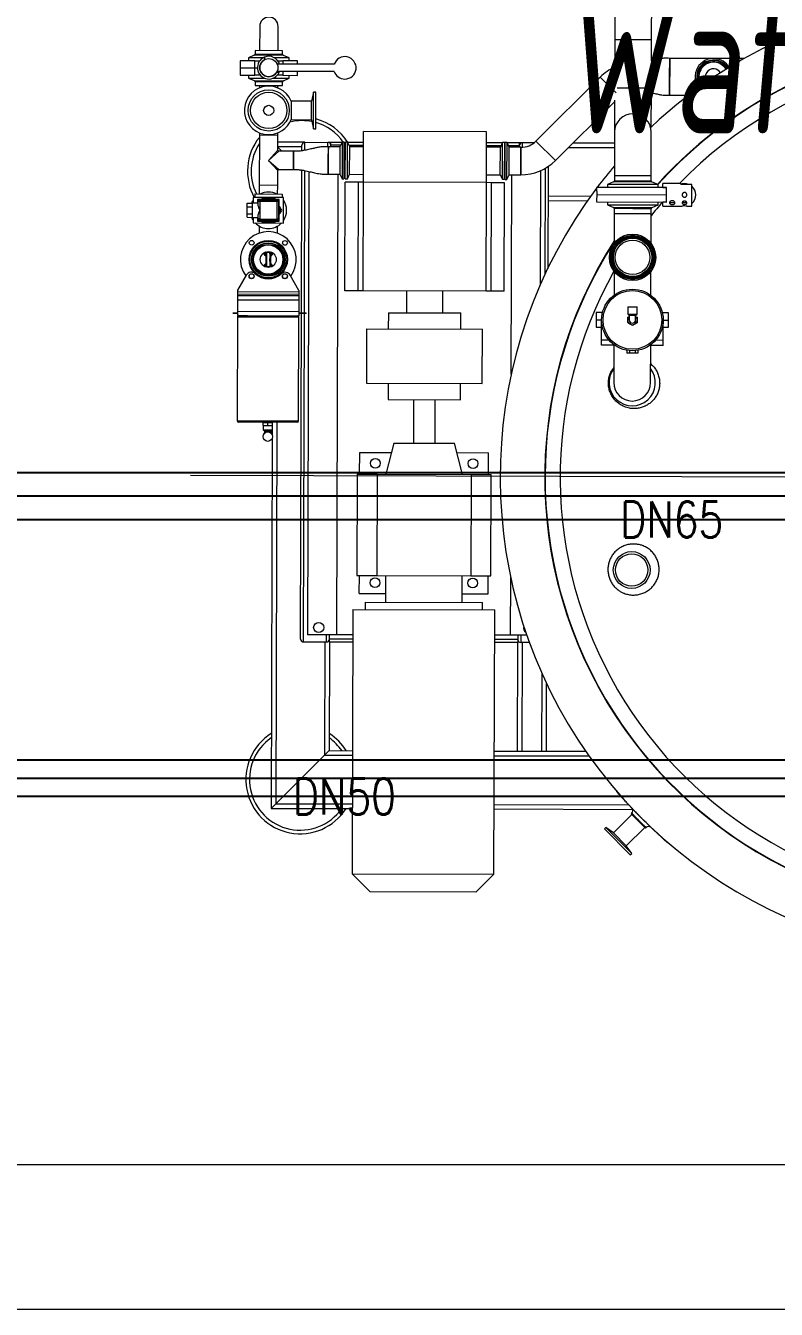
# Model space of a CAD drawing. Extents: x -681219 to -550379, y -242630 to -158199.
# Drawn here: x -641026 to -639989, y -222817 to -221044 of the extents above; entities that cross this region are included whole.
import ezdxf
from ezdxf.lldxf.tags import DXFTag

# ---------------------------------------------------------------- set-up
doc = ezdxf.new("R2010")
doc.units = 0
doc.header["$LTSCALE"] = 1000
doc.layers.get('0').update_dxf_attribs({"linetype": 'CONTINUOUS'})
for name, color, linetype, lineweight in [('buyer', 6, 'CONTINUOUS', 0), ('famsun', 7, 'CONTINUOUS', 0), ('text1', 7, 'CONTINUOUS', 0)]:
    doc.layers.add(name, color=color, linetype=linetype, lineweight=lineweight)
for name, color, linetype in [('DOTE_油脂（红）', 7, 'CONTINUOUS'), ('PIPE-油脂（红）', 1, 'CONTINUOUS'), ('TEXT_油脂（红）', 7, 'CONTINUOUS')]:
    doc.layers.add(name, color=color, linetype=linetype)
doc.styles.add('_TWT_PIPEDN', font='SIMPLEX', dxfattribs={"width": 0.8, "height": 3.5, "bigfont": 'HZTXT'})
doc.styles.add('ISOCP', font='isocp.shx', dxfattribs={"bigfont": 'gbcbig.shx'})
tags = doc.linetypes.add('CENTER2', pattern=[28.575, 19.05, -3.175, 3.175, -3.175]).pattern_tags.tags
tags[10:11] = [DXFTag(74, 4), DXFTag(75, 0), DXFTag(340, '0'), DXFTag(46, 0.0), DXFTag(50, 0.0), DXFTag(44, 0.0), DXFTag(45, 0.0)]
tags[8:9] = [DXFTag(74, 4), DXFTag(75, 0), DXFTag(340, '0'), DXFTag(46, 0.0), DXFTag(50, 0.0), DXFTag(44, 0.0), DXFTag(45, 0.0)]
tags[6:7] = [DXFTag(74, 4), DXFTag(75, 0), DXFTag(340, '0'), DXFTag(46, 0.0), DXFTag(50, 0.0), DXFTag(44, 0.0), DXFTag(45, 0.0)]
tags[4:5] = [DXFTag(74, 4), DXFTag(75, 0), DXFTag(340, '0'), DXFTag(46, 0.0), DXFTag(50, 0.0), DXFTag(44, 0.0), DXFTag(45, 0.0)]

# ---------------------------------------------------------------- blocks, each defined once
blk = doc.blocks.new('Slurry tank 1000l-V')
for p, q in [((697, 575), (672, 550)), ((697, 575), (843, 575)), ((868, 550), (843, 575)), ((672, 550), (672, 185)), ((868, 550), (672, 550)), ((868, 185), (868, 550)), ((484, 522.9), (481.9, 520.8)), ((481.9, 520.8), (489.4, 510.5)), ((517.6, 485.1), (481.9, 520.8)), ((519.7, 487.2), (484, 522.9)), ((432.3, 506.1), (431.8, 505.7)), ((489.4, 510.5), (463.9, 485)), ((507.3, 492.5), (489.4, 510.5)), ((463, 485.9), (462.1, 485.1)), ((482.8, 466.1), (463, 485.9)), ((481.9, 467.1), (507.3, 492.5)), ((507.3, 492.5), (517.6, 485.1)), ((517.6, 485.1), (519.7, 487.2)), ((481.9, 465.3), (482.8, 466.1)), ((672, 460), (480.8, 460)), ((672, 453.6), (486.3, 453.6)), ((980, 460), (868, 460)), ((973.6, 453.6), (868, 453.6)), ((906.4, 386.4), (973.6, 453.6)), ((973.6, 453.6), (980, 460)), ((980, 460), (973.6, 453.6)), ((973.6, -73.4), (973.6, 453.6)), ((980, -50.9), (980, 460)), ((502.8, 435.2), (503, 435.4)), ((672, 386.4), (541.2, 386.4)), ((600, 380), (545.7, 380)), ((600, 380), (600, 286.7)), ((606.4, 380), (600, 380)), ((633.6, 380), (606.4, 380)), ((606.4, 380), (606.4, 273)), ((640, 380), (633.6, 380)), ((633.6, 380), (633.6, 230)), ((672, 380), (640, 380)), ((640, 380), (640, 230)), ((906.4, 386.4), (868, 386.4)), ((900, 380), (868, 380)), ((900, 380), (906.4, 386.4)), ((906.4, 386.4), (900, 380)), ((900, 230), (900, 380)), ((906.4, 230), (906.4, 386.4)), ((624, 230), (636, 230)), ((627.6, 220), (650, 220)), ((636, 220), (636, 230)), ((640, 230), (672, 230)), ((640, 226), (640, 230)), ((640, 220), (640, 226)), ((640, 226), (672, 226)), ((650, 220), (650, 140.4)), ((650, 220), (672, 220)), ((868, 230), (900, 230)), ((868, 226), (900, 226)), ((868, 220), (890, 220)), ((890, 220), (890, -416)), ((890, 220), (930, 220)), ((900, 230), (900, 226)), ((900, 226), (900, 220)), ((936, 230), (904, 230)), ((904, 230), (904, 220)), ((930, 220), (930, -419.7)), ((936, 230), (936, -223.4)), ((940, 226), (940, -223.4)), ((868, 185), (672, 185)), ((689, 185), (689, 175)), ((851, 175), (851, 185)), ((717, 163), (681, 163)), ((681, 163), (681, 138)), ((851, 175), (689, 175)), ((717, 175), (717, 138)), ((823, 138), (823, 175)), ((859, 163), (823, 163)), ((859, 163), (859, 138)), ((677.6, 138), (677.6, -2)), ((705, 138), (677.6, 138)), ((705, -2), (705, 138)), ((835, 138), (705, 138)), ((835, -2), (835, 138)), ((862.4, 138), (835, 138)), ((862.4, -2), (862.4, 138)), ((705, -2), (677.6, -2)), ((681, -2), (681, -32)), ((835, -2), (705, -2)), ((717, -2), (728, -45)), ((812, -45), (823, -2)), ((862.4, -2), (835, -2)), ((859, -2), (859, -32)), ((724.7, -32), (681, -32)), ((859, -32), (815.3, -32)), ((812, -45), (728, -45)), ((755, -45), (755, -105)), ((785, -105), (785, -45)), ((981.5, -60.9), (979.5, -62.9)), ((979.5, -62.9), (979.5, -68.9)), ((992.5, -62.9), (979.5, -62.9)), ((982.8, -68.9), (979.5, -68.9)), ((979.5, -68.9), (979.5, -72.9)), ((980, -62.4), (980, -55.9)), ((981.5, -58.1), (981.5, -60.9)), ((990.5, -60.9), (981.5, -60.9)), ((986, -68.9), (982.8, -68.9)), ((986, -68.9), (986, -72.9)), ((989.2, -68.9), (986, -68.9)), ((992.5, -68.9), (989.2, -68.9)), ((990.5, -60.9), (990.5, -58.1)), ((992.5, -62.9), (990.5, -60.9)), ((992.5, -68.9), (992.5, -62.9)), ((992.5, -68.9), (992.5, -72.9)), ((943.5, -75.4), (943.5, -218.4)), ((1028.5, -75.4), (943.5, -75.4)), ((945.5, -73.4), (1026.5, -73.4)), ((986, -72.9), (979.5, -72.9)), ((980, -73.4), (980, -72.9)), ((981.5, -72.9), (981.5, -73.4)), ((992.5, -72.9), (986, -72.9)), ((990.5, -73.4), (990.5, -72.9)), ((1028.5, -218.4), (1028.5, -75.4)), ((720, -105), (720, -127.5)), ((820, -105), (720, -105)), ((820, -127.5), (820, -105)), ((457.6, -129.4), (457.6, -180.9)), ((508.4, -180.9), (508.4, -129.4)), ((650, -140.4), (650, -415.9)), ((690, -127.5), (690, -202.5)), ((850, -127.5), (690, -127.5)), ((850, -202.5), (850, -127.5)), ((475.5, -169.9), (479.2, -169.9)), ((475.5, -174.1), (475.5, -169.9)), ((479.2, -169.9), (486.7, -169.9)), ((479.2, -173.6), (479.2, -169.9)), ((486.7, -173.6), (486.7, -169.9)), ((486.7, -169.9), (490.5, -169.9)), ((490.5, -174.1), (490.5, -169.9)), ((440.5, -180.9), (440.5, -187.9)), ((440.5, -180.9), (458.9, -180.9)), ((440.5, -187.9), (440.5, -215.9)), ((440.5, -187.9), (451, -187.9)), ((507.1, -180.9), (525.5, -180.9)), ((514.9, -187.9), (525.5, -187.9)), ((525.5, -180.9), (525.5, -187.9)), ((525.5, -187.9), (525.5, -215.9)), ((433, -205.9), (433, -215.9)), ((440.5, -205.9), (433, -205.9)), ((476.5, -212.2), (479.7, -210.3)), ((476.5, -215.9), (476.5, -212.2)), ((479.7, -210.3), (483, -208.4)), ((483, -208.4), (486.2, -210.3)), ((486.2, -210.3), (489.5, -212.2)), ((489.5, -212.2), (489.5, -215.9)), ((533, -205.9), (525.5, -205.9)), ((533, -215.9), (533, -205.9)), ((850, -202.5), (690, -202.5)), ((720, -202.5), (720, -225)), ((820, -225), (820, -202.5)), ((433, -215.9), (433, -225.9)), ((440.5, -215.9), (433, -215.9)), ((433, -225.9), (441.7, -225.9)), ((476.5, -219.7), (476.5, -215.9)), ((478.5, -220.8), (476.5, -219.7)), ((478.5, -221.9), (476.5, -223.9)), ((476.5, -223.9), (476.5, -233.9)), ((489.5, -223.9), (476.5, -223.9)), ((478.5, -215.9), (478.5, -221.9)), ((478.5, -221.9), (487.5, -221.9)), ((487.5, -221.9), (487.5, -215.9)), ((489.5, -219.7), (487.5, -220.8)), ((489.5, -223.9), (487.5, -221.9)), ((489.5, -215.9), (489.5, -219.7)), ((489.5, -233.9), (489.5, -223.9)), ((524.3, -225.9), (533, -225.9)), ((533, -215.9), (525.5, -215.9)), ((533, -225.9), (533, -215.9)), ((820, -225), (720, -225)), ((745, -225), (745, -255)), ((795, -255), (795, -225)), ((933.7, -223.4), (933.7, -224.4)), ((933.7, -223.4), (937.2, -223.4)), ((937.2, -224.4), (933.7, -224.4)), ((936, -224.4), (936, -421)), ((937.2, -224.4), (937.2, -223.4)), ((937.2, -223.4), (943.5, -223.4)), ((943.5, -224.4), (937.2, -224.4)), ((940, -224.4), (940, -421.7)), ((943.5, -218.4), (1028.5, -218.4)), ((957.7, -220.4), (943.5, -220.4)), ((943.5, -226.4), (943.5, -220.4)), ((1028.5, -226.4), (943.5, -226.4)), ((943.5, -242.4), (943.5, -226.4)), ((1014.3, -220.4), (957.7, -220.4)), ((1028.5, -220.4), (1014.3, -220.4)), ((1028.5, -226.4), (1028.5, -220.4)), ((1028.5, -223.4), (1034.8, -223.4)), ((1034.8, -224.4), (1028.5, -224.4)), ((1028.5, -242.4), (1028.5, -226.4)), ((489.5, -233.9), (476.5, -233.9)), ((1028.5, -242.4), (943.5, -242.4)), ((943.5, -248.3), (943.5, -242.4)), ((1028.5, -248.3), (1028.5, -242.4)), ((457.6, -250), (457.6, -282.9)), ((508.4, -282.9), (508.4, -250)), ((610, -264.8), (610, -421.9)), ((660, -255), (660, -405)), ((660, -255), (678.1, -255)), ((678.1, -255), (678.1, -405)), ((678.1, -255), (685, -255)), ((685, -255), (685, -405)), ((685, -255), (855, -255)), ((855, -255), (855, -405)), ((855, -255), (861.9, -255)), ((861.9, -255), (861.9, -405)), ((861.9, -255), (880, -255)), ((880, -255), (880, -405)), ((1028.5, -248.3), (943.5, -248.3)), ((943.5, -250.5), (943.5, -248.3)), ((1028.5, -250.5), (943.5, -250.5)), ((943.5, -253.5), (943.5, -250.5)), ((1028.5, -253.5), (943.5, -253.5)), ((943.5, -255.4), (943.5, -253.5)), ((943.5, -255.4), (955.6, -276.4)), ((1016.4, -276.4), (1028.5, -255.4)), ((1028.5, -250.5), (1028.5, -248.3)), ((1028.5, -253.5), (1028.5, -250.5)), ((1028.5, -255.4), (1028.5, -253.5)), ((604, -424.9), (604, -278.2)), ((600, -427.4), (600, -286.7)), ((981.8, -288.3), (980.8, -288.3)), ((981.4, -288), (990.6, -288)), ((981.6, -291.5), (981.7, -291.2)), ((981.6, -291.5), (981.6, -291.5)), ((981.7, -288.1), (981.7, -288)), ((981.8, -288.3), (981.7, -288.1)), ((981.7, -290.6), (981.8, -289.6)), ((981.7, -291.2), (981.7, -290.6)), ((982, -288.3), (981.8, -288.3)), ((981.8, -289.6), (981.8, -288.3)), ((982.6, -291), (982.5, -289.6)), ((982.6, -292.2), (982.6, -291)), ((982.7, -293.1), (982.6, -292.2)), ((982.7, -293.6), (982.7, -293.1)), ((982.8, -293.8), (982.7, -293.6)), ((982.7, -301.4), (982.8, -301.2)), ((982.7, -301.7), (982.7, -301.4)), ((982.9, -293.1), (982.8, -293.6)), ((982.8, -293.6), (982.8, -293.8)), ((982.8, -301.2), (982.8, -301.4)), ((982.8, -301.4), (982.9, -301.9)), ((983, -289.6), (982.9, -291)), ((982.9, -291), (982.9, -292.2)), ((982.9, -292.2), (982.9, -293.1)), ((983.7, -288), (984, -288.9)), ((988.5, -288.9), (988.6, -288)), ((990.5, -288.3), (990.3, -288.3)), ((990.5, -288.3), (990.6, -288.1)), ((991.2, -288.3), (990.5, -288.3)), ((990.6, -288.1), (990.6, -288)), ((979.4, -306.7), (979.4, -306.8)), ((979.4, -306.7), (981.8, -306.7)), ((990.6, -308), (981.4, -308)), ((981.7, -303.8), (981.6, -303.5)), ((981.6, -303.5), (981.6, -303.5)), ((981.7, -304.4), (981.7, -303.8)), ((981.8, -305.4), (981.7, -304.4)), ((981.7, -306.9), (981.8, -306.7)), ((981.7, -307.1), (981.7, -306.9)), ((981.8, -307.4), (981.7, -307.1)), ((981.8, -306.7), (981.8, -305.4)), ((981.8, -306.7), (982, -306.7)), ((981.9, -307.6), (981.8, -307.4)), ((982, -307.8), (981.9, -307.6)), ((982.1, -307.9), (982, -307.8)), ((982.2, -308), (982.1, -307.9)), ((982.4, -308), (982.2, -308)), ((982.9, -301.9), (982.9, -302.8)), ((982.9, -302.8), (982.9, -304)), ((982.9, -304), (983, -305.4)), ((989.9, -308), (990, -308)), ((990, -308), (990.2, -307.9)), ((990.2, -307.9), (990.3, -307.8)), ((990.3, -306.7), (990.5, -306.7)), ((990.3, -307.8), (990.4, -307.6)), ((990.4, -307.6), (990.5, -307.4)), ((990.5, -306.7), (992.6, -306.7)), ((990.6, -306.9), (990.5, -306.7)), ((990.5, -307.4), (990.6, -307.1)), ((990.6, -307.1), (990.6, -306.9)), ((992.6, -306.8), (992.6, -306.7)), ((457.6, -321.9), (457.6, -362.9)), ((508.4, -362.9), (508.4, -321.9)), ((973.3, -334.3), (973.3, -344.2)), ((998.7, -344.2), (998.7, -334.3)), ((965, -348.5), (965, -383.5)), ((1007, -348.5), (965, -348.5)), ((1001, -351), (971, -351)), ((971, -351), (971, -381)), ((972, -354), (974, -354)), ((972, -378), (972, -354)), ((974, -352), (974, -354)), ((974, -352), (998, -352)), ((998, -354), (974, -354)), ((974, -354), (974, -378)), ((976.8, -350), (976.2, -351)), ((990, -350), (982, -350)), ((995.8, -351), (995.2, -350)), ((998, -352), (998, -354)), ((998, -354), (1000, -354)), ((998, -366), (998, -354)), ((1000, -354), (1000, -360)), ((1001, -356), (1001, -351)), ((1007, -356), (1007, -348.5)), ((456.3, -371.4), (448, -374.9)), ((483, -371.4), (456.3, -371.4)), ((457.6, -362.9), (457.6, -369.6)), ((483, -362.9), (457.6, -362.9)), ((508.4, -362.9), (457.6, -362.9)), ((457.6, -369.6), (483, -369.6)), ((508.4, -362.9), (483, -362.9)), ((483, -369.6), (508.4, -369.6)), ((509.6, -371.4), (483, -371.4)), ((508.4, -369.6), (508.4, -362.9)), ((518, -374.9), (509.6, -371.4)), ((971, -360), (970.1, -361.5)), ((970.1, -370.5), (971, -372)), ((998, -378), (998, -366)), ((1008.3, -356), (1000, -356)), ((1000, -372), (1000, -378)), ((1008.3, -376), (1008.3, -356)), ((1015.3, -356.2), (1008.3, -356.2)), ((1015.3, -361.1), (1008.3, -361.1)), ((1015.3, -370.9), (1008.3, -370.9)), ((1015.3, -356.2), (1015.3, -361.1)), ((1015.3, -361.1), (1015.3, -370.9)), ((1015.3, -370.9), (1015.3, -375.8)), ((408.2, -373.2), (401.5, -373.2)), ((401.5, -373.2), (401.5, -403.4)), ((441.5, -373.2), (414.7, -373.2)), ((436.5, -378.7), (441.5, -378.7)), ((436.5, -378.7), (436.5, -378.9)), ((436.5, -378.9), (436.5, -388.9)), ((533, -378.9), (436.5, -378.9)), ((436.5, -388.9), (436.5, -398.9)), ((532.6, -388.9), (436.5, -388.9)), ((441.5, -373.2), (441.5, -378.7)), ((448, -374.9), (448, -378.9)), ((483, -374.9), (448, -374.9)), ((518, -374.9), (483, -374.9)), ((518, -378.9), (518, -374.9)), ((533, -382.7), (533, -378.9)), ((541.2, -386.4), (600, -386.4)), ((545.7, -380), (600, -380)), ((965, -383.5), (1007, -383.5)), ((967, -388.5), (967, -383.5)), ((1005, -388.5), (967, -388.5)), ((971, -381), (1001, -381)), ((972, -378), (974, -378)), ((973.3, -388.5), (973.3, -400.5)), ((974, -378), (974, -380)), ((974, -378), (998, -378)), ((998, -380), (974, -380)), ((976.2, -381), (976.8, -382)), ((982, -382), (990, -382)), ((995.2, -382), (995.8, -381)), ((998, -378), (1000, -378)), ((998, -378), (998, -380)), ((998.7, -400.5), (998.7, -388.5)), ((1000, -376), (1008.3, -376)), ((1001, -381), (1001, -376)), ((1005, -388.5), (1005, -383.5)), ((1007, -383.5), (1007, -376)), ((1015.3, -375.8), (1008.3, -375.8)), ((401.5, -403.4), (416.5, -403.4)), ((416.5, -404.6), (416.5, -403.4)), ((416.5, -404.6), (441.5, -404.6)), ((436.5, -398.9), (436.5, -399.2)), ((436.5, -398.9), (533, -398.9)), ((441.5, -399.2), (436.5, -399.2)), ((441.5, -399.2), (441.5, -404.6)), ((448, -398.9), (448, -402.9)), ((448, -402.9), (456.3, -406.4)), ((448, -402.9), (518, -402.9)), ((456.3, -406.4), (509.6, -406.4)), ((509.6, -406.4), (518, -402.9)), ((518, -402.9), (518, -398.9)), ((533, -398.9), (533, -395.1)), ((660, -405), (678.1, -405)), ((678.1, -405), (685, -405)), ((685, -405), (685, -475)), ((685, -405), (855, -405)), ((855, -405), (855, -475)), ((855, -405), (861.9, -405)), ((861.9, -405), (880, -405)), ((973.3, -400.5), (973.3, -420.8)), ((973.3, -400.5), (998.7, -400.5)), ((998.7, -469.5), (998.7, -400.5)), ((457.6, -408.2), (457.6, -414.9)), ((508.4, -408.2), (457.6, -408.2)), ((457.6, -414.9), (457.6, -475.4)), ((457.6, -414.9), (508.4, -414.9)), ((508.4, -414.9), (508.4, -408.2)), ((508.4, -475.4), (508.4, -414.9)), ((653.7, -415.9), (637.7, -415.9)), ((637.7, -454), (637.7, -415.9)), ((637.7, -415.9), (637.7, -453.3)), ((656.7, -409.6), (653.7, -415.9)), ((653.7, -415.9), (653.7, -453.3)), ((659.2, -409.6), (656.7, -409.6)), ((656.7, -409.6), (656.7, -459.4)), ((659.2, -409.6), (659.2, -459.4)), ((663, -409.8), (660, -409.8)), ((660, -409.8), (660, -460.3)), ((666, -416), (663, -409.8)), ((663, -409.8), (663, -460.3)), ((685, -416), (666, -416)), ((666, -416), (666, -454.1)), ((874, -416), (855, -416)), ((877, -409.8), (874, -416)), ((874, -416), (874, -454.1)), ((880, -409.8), (877, -409.8)), ((877, -409.8), (877, -460.3)), ((880, -409.8), (880, -460.3)), ((884.5, -409.6), (882, -409.6)), ((882, -450), (882, -409.6)), ((887.5, -416), (884.5, -409.6)), ((884.5, -450), (884.5, -409.6)), ((903.5, -416), (887.5, -416)), ((887.5, -446.3), (887.5, -416)), ((903.5, -446.3), (903.5, -416)), ((903.5, -416), (903.5, -435)), ((940, -420), (941.9, -421.9)), ((971.8, -422.3), (951.5, -422.3)), ((951.5, -422.3), (951.5, -435)), ((951.5, -447.7), (951.5, -422.3)), ((986, -435), (971.8, -422.3)), ((973.3, -420.8), (986, -435)), ((589.9, -435.7), (508.4, -517.3)), ((616.9, -462.7), (589.9, -435.7)), ((589.9, -435.7), (589.9, -435.7)), ((903.5, -435), (903.5, -454.1)), ((951.5, -435), (951.5, -447.7)), ((971.8, -447.7), (986, -435)), ((986, -435), (973.3, -449.2)), ((508.4, -453.6), (572, -453.6)), ((508.4, -460), (565.6, -460)), ((619.9, -460), (636, -460)), ((636, -460), (636, -454.1)), ((636, -460), (640, -460)), ((637.7, -453.3), (637.7, -454)), ((637.7, -454), (653.7, -454)), ((640, -456), (640, -454)), ((640, -460), (640, -456)), ((640, -456), (654.6, -456)), ((640, -460), (656.5, -460)), ((653.7, -453.3), (653.7, -454)), ((653.7, -454), (656.7, -460.4)), ((656.7, -459.4), (656.7, -460.4)), ((656.7, -460.4), (659.2, -460.4)), ((659.2, -450), (660, -450)), ((659.2, -456), (660, -456)), ((659.2, -459.4), (659.2, -460.4)), ((659.2, -460), (660, -460)), ((660, -460.3), (663, -460.3)), ((663, -460.3), (666, -454.1)), ((663.1, -460), (685, -460)), ((665.1, -456), (685, -456)), ((666, -454.1), (685, -454.1)), ((855, -454.1), (874, -454.1)), ((855, -456), (874.9, -456)), ((855, -460), (876.9, -460)), ((874, -454.1), (877, -460.3)), ((877, -460.3), (880, -460.3)), ((880, -450), (882, -450)), ((880, -456), (882, -456)), ((880, -460), (882, -460)), ((882, -460.4), (882, -450)), ((882, -460.4), (884.5, -460.4)), ((884.5, -460.4), (884.5, -450)), ((884.5, -460.4), (887.5, -454.1)), ((884.7, -460), (900, -460)), ((886.6, -456), (900, -456)), ((887.5, -454.1), (887.5, -446.3)), ((887.5, -454.1), (903.5, -454.1)), ((900, -454.1), (900, -456)), ((900, -456), (900, -460)), ((900, -460), (904, -460)), ((903.5, -454.1), (903.5, -446.3)), ((904, -454.1), (904, -460)), ((936, -460), (904, -460)), ((936, -449), (936, -460)), ((936, -460), (973.3, -460)), ((940, -448.3), (940, -456)), ((940, -453.6), (973.3, -453.6)), ((951.5, -447.7), (971.8, -447.7)), ((967.7, -447.7), (973.3, -453.3)), ((973.3, -449.2), (973.3, -469.5)), ((508.4, -519.3), (508.4, -475.4)), ((528.3, -551.3), (616.9, -462.7)), ((685, -475), (855, -475)), ((924, -478.6), (921, -478.6)), ((921, -478.6), (921, -529.4)), ((927, -491.3), (924, -478.6)), ((924, -478.6), (924, -529.4)), ((973.3, -469.5), (973.3, -473)), ((973.3, -469.5), (998.7, -469.5)), ((998.7, -473), (998.7, -469.5)), ((457.6, -482.6), (457.6, -530)), ((955, -491.3), (927, -491.3)), ((927, -491.3), (927, -516.7)), ((955, -516.7), (955, -491.3)), ((432.5, -526.6), (406.1, -526.6)), ((432.5, -577.4), (432.5, -526.6)), ((432.5, -526.6), (432.5, -552)), ((506.4, -529.4), (528.3, -551.3)), ((921, -529.4), (924, -529.4)), ((924, -529.4), (927, -516.7)), ((927, -516.7), (955, -516.7)), ((460.3, -535.9), (505.1, -535.9)), ((965.8, -545), (958, -548.5)), ((958, -548.5), (958, -552.5)), ((980, -548.5), (958, -548.5)), ((1006.2, -545), (965.8, -545)), ((967, -538.5), (967, -543.2)), ((1005, -538.5), (967, -538.5)), ((967, -543.2), (1005, -543.2)), ((973.3, -535), (973.3, -538.5)), ((1014, -548.5), (992, -548.5)), ((994.1, -549.6), (994.1, -549.6)), ((998.7, -538.5), (998.7, -535)), ((1005, -543.2), (1005, -538.5)), ((1014, -548.5), (1006.2, -545)), ((1014, -552.5), (1014, -548.5)), ((432.5, -552), (432.5, -577.4)), ((508.4, -602.9), (508.4, -564.3)), ((974.5, -558.2), (895.7, -558.2)), ((946.5, -552.5), (946.5, -558.2)), ((966.8, -552.5), (946.5, -552.5)), ((966.8, -558.2), (966.8, -552.5)), ((966.8, -552.5), (974.3, -552.5)), ((971.5, -557), (971.1, -558.2)), ((975, -557), (971.5, -557)), ((997.7, -552.5), (1005.2, -552.5)), ((999.2, -554.4), (999.2, -554.4)), ((1001.4, -566.3), (1001.4, -566.3)), ((1005.2, -562.5), (1001.7, -562.5)), ((1005.2, -552.5), (1005.2, -562.5)), ((1025.5, -552.5), (1005.2, -552.5)), ((1005.2, -562.5), (1005.2, -572.5)), ((1025.5, -562.5), (1005.2, -562.5)), ((1025.5, -562.5), (1025.5, -552.5)), ((1025.5, -572.5), (1025.5, -562.5)), ((329.9, -577.4), (432.5, -577.4)), ((457.6, -573.9), (457.6, -602.9)), ((895.7, -567.9), (974.5, -567.9)), ((946.5, -567.9), (946.5, -572.5)), ((946.5, -572.5), (966.8, -572.5)), ((958, -572.5), (958, -576.5)), ((958, -576.5), (965.8, -580)), ((958, -576.5), (978, -576.5)), ((965.8, -580), (1006.2, -580)), ((966.8, -572.5), (966.8, -567.9)), ((973.5, -572.5), (966.8, -572.5)), ((967, -581.8), (967, -586.5)), ((1005, -581.8), (967, -581.8)), ((992, -577.5), (992, -574)), ((994, -576.5), (1014, -576.5)), ((1005.2, -572.5), (998.5, -572.5)), ((1005, -586.5), (1005, -581.8)), ((1005.2, -572.5), (1025.5, -572.5)), ((1006.2, -580), (1014, -576.5)), ((1014, -576.5), (1014, -572.5)), ((967, -586.5), (1005, -586.5)), ((973.3, -586.5), (973.3, -620)), ((998.7, -620), (998.7, -586.5)), ((457.6, -602.9), (457.6, -663.4)), ((457.6, -602.9), (508.4, -602.9)), ((508.4, -663.4), (508.4, -602.9))]:
    blk.add_line(p, q)
at = {"color": 8, "linetype": 'CENTER2'}
blk.add_line((1092.8, 0), (-714.2, 0), dxfattribs=at)
for centre, radius in [((915, 210), 7), ((483, 129.4), 25.4), ((483, 129.4), 22.4), ((702.5, 148), 6.75), ((837.5, 148), 6.75), ((702.5, -17), 6.75), ((837.5, -17), 6.75), ((986, -53.4), 6.5), ((483, -215.9), 42.5), ((483, -215.9), 40.5), ((483, -302.4), 32), ((483, -302.4), 30.5), ((483, -302.4), 29.2), ((483, -302.4), 27.8), ((483, -302.4), 26.5), ((483, -302.4), 23.9), ((963, -274.9), 3.5), ((986, -298), 26.5), ((963, -275), 3.25), ((986, -298), 25.4), ((986, -298), 23.2), ((986, -298), 22.6), ((986, -298), 20.9), ((986, -298), 20.2), ((1009, -274.9), 3.5), ((1009, -275), 3.25), ((986, -298), 11), ((963, -321), 3.25), ((1009, -321), 3.25), ((986, -504), 28.5), ((986, -504), 25), ((986, -504), 7), ((986, -563), 12.5)]:
    blk.add_circle(centre, radius)
for centre, radius, start, end in [((0, 0), 665, 323.2686, 173.2058), ((0, 0), 603.5, 327.3873, 171.961), ((0, 0), 603, 327.4643, 90), ((0, 0), 582.2, 330.881, 90), ((458.6, 488.6), 5, 226.2617, 314.9925), ((940, 420), 75, 302.231, 147.769), ((940, 420), 70, 304.8499, 145.1501), ((485.5, 461.8), 5, 135.0905, 223.7698), ((940, 420), 75, 212.231, 237.769), ((940, 420), 70, 214.8499, 235.1501), ((625, 210), 7, 342.3953, 54.7494), ((636, 226), 4, 0, 90), ((904, 226), 4, 90, 180), ((936, 226), 4, 0, 90), ((945.5, -75.4), 2, 90, 180), ((1026.5, -75.4), 2, 0, 90), ((483, -129.4), 32, 322.5373, 217.4627), ((483, -129.4), 25.4, 0, 180), ((0, 0), 603, 190.5688, 318.0476), ((0, 0), 582.2, 190.7152, 315.9799), ((483, -215.9), 6.5, 0, 226.1869), ((483, -215.9), 4.5, 90, 180), ((483, -215.9), 4.5, 0, 90), ((483, -215.9), 6.5, 313.8131, 0), ((945.5, -218.4), 2, 180, 270), ((1026.5, -218.4), 2, 270, 0), ((986, -298), 38.5, 143.7468, 36.2532), ((962.6, -272.4), 8, 210.0341, 312.0246), ((986, -298.4), 27, 47.9754, 132.0246), ((1009.4, -272.4), 8, 227.9754, 329.9659), ((986, -286), 7, 205.3769, 231.2967), ((1299.5, -297.5), 317, 179.1077, 180.8991), ((983.9, -289.8), 0.931, 83.523, 169.2882), ((708.5, -297.5), 274.6, 358.3526, 1.6474), ((683.4, -297.5), 300.7, 358.3526, 1.6474), ((988.6, -289.7), 0.876, 7.6484, 97.339), ((687.9, -297.5), 300.7, 358.3526, 1.6474), ((715, -297.5), 274.6, 358.3526, 1.6474), ((968.5, -288.9), 22, 353.2585, 1.4063), ((986, -286), 7, 308.7033, 334.6231), ((986, -309), 7, 128.7033, 160.5288), ((983.9, -305.2), 0.931, 190.7118, 276.477), ((988.6, -305.3), 0.876, 262.661, 352.3516), ((986, -309), 7, 19.4712, 51.2967), ((968.4, -306.1), 22.1, 358.5993, 6.7311), ((986, -366), 25.2, 146.272, 180), ((986, -366), 25.2, 43.8736, 136.1264), ((974, -354), 2, 90, 180), ((986, -366), 16.5, 104.1411, 114.62), ((986, -366), 16.5, 65.38, 75.8589), ((998, -354), 2, 0, 90), ((986, -366), 25.3, 22.8743, 33.728), ((0, 0), 582.2, 319.4002, 321.8), ((455.6, -369.6), 2, 292.6199, 0), ((510.4, -369.6), 2, 180, 247.3801), ((986, -366), 25.2, 180, 213.728), ((986, -366), 16.5, 164.1411, 195.8589), ((411.5, -388.9), 15.5, 130.1778, 229.8222), ((411.5, -357.7), 15.9, 258.1738, 281.6713), ((974, -378), 2, 180, 270), ((986, -366), 25.2, 243.0104, 296.9896), ((986, -366), 16.5, 245.38, 255.8589), ((986, -366), 16.5, 284.1411, 294.62), ((998, -378), 2, 270, 0), ((940, -420), 75, 321.5054, 29.1217), ((940, -420), 70, 326.9896, 26.7437), ((986, -366), 25.3, 326.272, 337.1257), ((0, 0), 603.5, 270, 318.0649), ((411.5, -388.9), 15.5, 249.3932, 270), ((411.5, -388.9), 15.5, 270, 288.8191), ((455.6, -408.2), 2, 0, 67.3801), ((0, 0), 665, 319.8586, 323.1398), ((510.4, -408.2), 2, 112.6199, 180), ((637.7, -483.5), 67.5, 90, 135), ((971.8, -420.8), 1.5, 272.6101, 357.2064), ((637.7, -483.5), 29.5, 90, 135), ((636, -456), 4, 270, 0), ((940, -420), 75, 212.231, 255.3252), ((940, -420), 70, 215.2498, 254.2507), ((904, -456), 4, 180, 270), ((936, -456), 4, 270, 0), ((971.8, -449.2), 1.5, 2.6101, 87.2064), ((483, -475.4), 25.4, 180, 0), ((986, -504), 33.5, 202.2782, 90), ((986, -504), 33.5, 90, 157.7218), ((0, 0), 665, 270, 313.5737), ((940, -420), 70, 258.7776, 270), ((940, -420), 70, 270, 283.6851), ((372, -552), 25.3, 265.1569, 36.535), ((372, -552), 23.2, 265.1569, 36.5755), ((372, -552), 22.6, 265.1569, 36.5937), ((372, -552), 20.9, 265.1569, 36.6539), ((372, -552), 20.2, 265.1569, 36.6832), ((372, -552), 11.2, 265.1569, 37.7775), ((881, -563), 15.5, 90, 341.7657), ((881, -563), 15.5, 18.2343, 90), ((965, -543.2), 2, 294.0812, 0), ((986, -563), 15.7, 292.4679, 157.5321), ((1007, -543.2), 2, 180, 245.9188), ((372, -552), 25.3, 211.418, 265.1569), ((372, -552), 23.3, 211.3775, 265.1569), ((372, -552), 22.6, 211.3594, 265.1569), ((372, -552), 20.9, 211.2992, 265.1569), ((372, -552), 20.3, 211.2699, 265.1569), ((372, -552), 11.2, 210.1755, 265.1569), ((480.5, -503.5), 67.6, 294.3606, 315), ((986, -563), 12.5, 298.6854, 151.3146), ((965, -581.8), 2, 0, 65.9188), ((986, -563), 15.7, 197.994, 292.4679), ((1007, -581.8), 2, 114.0812, 180), ((986, -620), 12.7, 180, 0)]:
    blk.add_arc(centre, radius, start, end)
for points, knots in [([(432.3, 506.1), (432.4, 506.1), (432.5, 505.9), (433.4, 505.1), (434.6, 504), (436.4, 502.5), (438.5, 500.5), (441, 498.3), (443.8, 495.7), (447, 492.7), (450.4, 489.5), (454, 486.1), (457.8, 482.4), (461.7, 478.6), (465.7, 474.7), (469.7, 470.7), (473.2, 467.2), (475.6, 464.7), (477.1, 463.2)], [0, 0, 0, 0, 0.091516, 0.138473, 0.185775, 0.277291, 0.324244, 0.371541, 0.463149, 0.51015, 0.557496, 0.649162, 0.696196, 0.743577, 0.835142, 0.882125, 0.929454, 1, 1, 1, 1]), ([(462.1, 485.1), (462.1, 485.1), (462.1, 485.1), (462.2, 485), (462.7, 484.6), (463.4, 483.9), (464.3, 483), (465.5, 481.9), (466.9, 480.6), (468.4, 479.1), (470, 477.5), (471.7, 475.9), (473.3, 474.2), (475, 472.5), (476.5, 471), (477.9, 469.5), (479.2, 468.2), (480.2, 467.1), (481.1, 466.2), (481.6, 465.6), (481.9, 465.3), (481.9, 465.3), (481.9, 465.3)], [0, 0, 0, 0, 0.000165, 0.053079, 0.107529, 0.160444, 0.214892, 0.267817, 0.322275, 0.375208, 0.429677, 0.482595, 0.537048, 0.58995, 0.644386, 0.697297, 0.751741, 0.804671, 0.859136, 0.912066, 0.966532, 1, 1, 1, 1]), ([(478.1, 462.2), (478.2, 462.1), (479.3, 461), (481.2, 459), (484.8, 455.2), (488.1, 451.7), (491.1, 448.5), (493.9, 445.4), (496.4, 442.8), (498.4, 440.5), (500.2, 438.5), (501.6, 437.1), (502.4, 436.1), (502.9, 435.5), (502.9, 435.5), (502.9, 435.6)], [0, 0, 0, 0, 0.005731, 0.071361, 0.137474, 0.265469, 0.331136, 0.397286, 0.525457, 0.59122, 0.657466, 0.785638, 0.851405, 0.917658, 1, 1, 1, 1]), ([(467.2, 96.1), (466.2, 96.5), (463.3, 97.7), (458.9, 100.5), (454.4, 104.6), (450.7, 109.4), (447.8, 114.6), (446, 120.2), (445, 125.9), (445.1, 131.6), (446, 137.3), (447.8, 142.7), (450.6, 147.8), (454.1, 152.4), (458.4, 156.4), (463.4, 159.7), (469, 162.2), (474.9, 163.7), (481.1, 164.2), (487.3, 163.5), (492.6, 162), (497, 160), (501, 157.6), (505.1, 154.3), (509, 150), (512.1, 145), (514.3, 139.6), (515.6, 133.9), (516, 128.1), (515.4, 122.3), (513.9, 116.7), (511.5, 111.5), (508.2, 106.6), (504.1, 102.4), (499.4, 98.8), (494.1, 96.1), (488.3, 94.2), (482.2, 93.4), (476.6, 93.6), (471.5, 94.5), (468.6, 95.5), (467.2, 96.1)], [0, 0, 0, 0, 0.0147538, 0.0423671, 0.0699739, 0.0965328, 0.1230876, 0.1487203, 0.1743532, 0.1996608, 0.2249721, 0.2506757, 0.2763843, 0.3029877, 0.3295951, 0.357188, 0.3847824, 0.4130082, 0.4412323, 0.4694544, 0.4976719, 0.5161033, 0.5345336, 0.5605658, 0.5865944, 0.6126211, 0.638646, 0.6643027, 0.6899604, 0.7155486, 0.7411398, 0.7671383, 0.7931408, 0.8198909, 0.8466447, 0.8742382, 0.9018336, 0.9300321, 0.9582291, 0.9791152, 1, 1, 1, 1]), ([(457.6, -155.4), (456.7, -154.6), (454.2, -152.6), (451, -148.4), (448, -143), (446, -137.2), (445, -131.2), (445.1, -125.3), (446.1, -119.5), (448.1, -114), (450.9, -109), (454.5, -104.6), (458.7, -100.7), (463.6, -97.6), (468.9, -95.3), (474.6, -93.8), (480.6, -93.4), (485.9, -93.8), (490.4, -94.9), (494.8, -96.4), (499.6, -98.9), (504.5, -102.7), (508.6, -107.2), (511.9, -112.3), (514.3, -118), (515.7, -123.9), (516, -129.8), (515.3, -135.7), (513.7, -141.3), (511.4, -146.3), (509.3, -149.1), (508.4, -150.4)], [0, 0, 0, 0, 0.02103, 0.059199, 0.096564, 0.133921, 0.169874, 0.205822, 0.240496, 0.275171, 0.309357, 0.343548, 0.378223, 0.412904, 0.448772, 0.484646, 0.521859, 0.559075, 0.583609, 0.608143, 0.645647, 0.683146, 0.720638, 0.758123, 0.794755, 0.83138, 0.86684, 0.902297, 0.936982, 0.971667, 1, 1, 1, 1]), ([(981.6, -291.4), (981.6, -291.5), (981.9, -291.6), (982.1, -292), (982.4, -292.4), (982.6, -292.8), (982.6, -293.1), (982.7, -293.2), (982.7, -293.2), (982.7, -293.2), (982.7, -293.2)], [0, 0, 0, 0, 0.054275, 0.272767, 0.461364, 0.617458, 0.730616, 0.835656, 0.973098, 1, 1, 1, 1]), ([(982, -288.3), (982, -288.3), (982, -288.2), (982, -288.1), (982, -288), (982, -288)], [0, 0, 0, 0, 0.034072, 0.762364, 1, 1, 1, 1]), ([(983, -289.6), (982.9, -289.4), (982.9, -288.9), (982.4, -288.5), (982.1, -288.4), (982, -288.3)], [0, 0, 0, 0, 0.396809, 0.789555, 1, 1, 1, 1]), ([(990.3, -288.3), (990.2, -288.4), (989.9, -288.5), (989.5, -288.9), (989.5, -289.4), (989.5, -289.6)], [0, 0, 0, 0, 0.210445, 0.603191, 1, 1, 1, 1]), ([(989.5, -292.6), (989.6, -292.4), (989.8, -292), (990.1, -291.6), (990.4, -291.5), (990.4, -291.5)], [0, 0, 0, 0, 0.411829, 0.894282, 1, 1, 1, 1]), ([(990.3, -288.3), (990.3, -288.3), (990.4, -288.2), (990.4, -288.1), (990.3, -288), (990.3, -288)], [0, 0, 0, 0, 0.0340723, 0.762364, 1, 1, 1, 1]), ([(982.7, -301.8), (982.7, -301.8), (982.7, -301.8), (982.7, -301.8), (982.6, -302), (982.5, -302.4), (982.2, -302.9), (981.9, -303.4), (981.6, -303.5), (981.6, -303.5)], [0, 0, 0, 0, 0.028439, 0.195563, 0.316497, 0.448542, 0.705304, 0.952485, 1, 1, 1, 1]), ([(982, -306.7), (982.1, -306.6), (982.4, -306.5), (982.9, -306.1), (982.9, -305.6), (983, -305.4)], [0, 0, 0, 0, 0.2104446, 0.6031907, 1, 1, 1, 1]), ([(982.5, -308), (982.5, -307.9), (982.3, -307.8), (982.1, -307.6), (982, -307.3), (982, -307), (982, -306.8), (982, -306.7), (982, -306.7)], [0, 0, 0, 0, 0.211947, 0.423883, 0.636364, 0.851622, 0.993369, 1, 1, 1, 1]), ([(984, -306.1), (983.9, -306.4), (983.8, -307), (983.3, -307.6), (982.7, -307.9), (982.5, -308)], [0, 0, 0, 0, 0.38195, 0.758088, 1, 1, 1, 1]), ([(982.5, -308), (982.6, -308), (982.6, -308), (982.7, -308), (982.8, -308), (982.8, -308)], [0, 0, 0, 0, 0.33224, 0.738363, 1, 1, 1, 1]), ([(989.8, -308), (989.6, -307.9), (989.1, -307.6), (988.6, -307), (988.5, -306.4), (988.5, -306.1)], [0, 0, 0, 0, 0.241912, 0.61805, 1, 1, 1, 1]), ([(989.4, -308), (989.5, -308), (989.6, -308), (989.7, -308), (989.7, -308), (989.8, -308)], [0, 0, 0, 0, 0.41954, 0.843394, 1, 1, 1, 1]), ([(990.4, -303.5), (990.4, -303.5), (990.1, -303.4), (989.9, -303), (989.6, -302.6), (989.5, -302.5), (989.5, -302.4)], [0, 0, 0, 0, 0.094845, 0.530357, 0.906283, 1, 1, 1, 1]), ([(989.5, -305.4), (989.5, -305.6), (989.5, -306.1), (989.9, -306.5), (990.2, -306.6), (990.3, -306.7)], [0, 0, 0, 0, 0.396809, 0.789555, 1, 1, 1, 1]), ([(989.8, -308), (989.8, -307.9), (990, -307.8), (990.2, -307.6), (990.3, -307.3), (990.4, -307), (990.4, -306.8), (990.3, -306.7), (990.3, -306.7)], [0, 0, 0, 0, 0.211947, 0.423883, 0.636364, 0.851622, 0.993369, 1, 1, 1, 1]), ([(982, -350), (981.8, -350), (980, -350), (978.3, -350), (976.8, -350)], [0, 0, 0, 0, 0.07348, 1, 1, 1, 1]), ([(995.2, -350), (995, -350), (993.3, -350), (991.5, -350), (990, -350)], [0, 0, 0, 0, 0.1681404, 1, 1, 1, 1]), ([(970.1, -361.5), (969.7, -362.3), (968.8, -363.8), (967.9, -365.3), (967.5, -366)], [0, 0, 0, 0, 0.514888, 1, 1, 1, 1]), ([(967.5, -366), (968.3, -367.4), (969.2, -368.8), (970.1, -370.4), (970.1, -370.5)], [0, 0, 0, 0, 0.933426, 1, 1, 1, 1]), ([(998, -366), (998, -366), (998.3, -365.4), (998.8, -364.2), (999.5, -362.4), (999.9, -361), (1000, -360.3), (1000, -360)], [0, 0, 0, 0, 0.002952, 0.290703, 0.587436, 0.863901, 1, 1, 1, 1]), ([(1000, -372), (1000, -371.7), (999.9, -370.6), (999.2, -368.6), (998.4, -366.9), (998, -366), (998, -366)], [0, 0, 0, 0, 0.171654, 0.56414, 0.997044, 1, 1, 1, 1]), ([(411.5, -375.8), (411.8, -375.8), (412.5, -375.8), (413.5, -376.1), (414.3, -376.6), (414.7, -377.3), (414.8, -378), (414.5, -378.8), (413.8, -379.6), (412.9, -380.1), (411.9, -380.4), (410.8, -380.3), (409.8, -380), (408.9, -379.4), (408.4, -378.7), (408.2, -377.9), (408.3, -377.1), (408.8, -376.5), (409.6, -376), (410.5, -375.8), (411.2, -375.8), (411.5, -375.8)], [0, 0, 0, 0, 0.052901, 0.105775, 0.159366, 0.213449, 0.266764, 0.319273, 0.372142, 0.425994, 0.479966, 0.532948, 0.585389, 0.638565, 0.692614, 0.746327, 0.799042, 0.851629, 0.905126, 0.959222, 1, 1, 1, 1]), ([(411.5, -385.7), (411.8, -385.7), (412.5, -385.8), (413.5, -386.3), (414.3, -387.1), (414.7, -388.1), (414.8, -389.3), (414.5, -390.3), (413.8, -391.2), (412.9, -391.9), (411.9, -392.2), (410.8, -392.1), (409.8, -391.8), (408.9, -391), (408.4, -390.1), (408.2, -389), (408.3, -387.9), (408.8, -386.9), (409.6, -386.2), (410.5, -385.7), (411.2, -385.7), (411.5, -385.7)], [0, 0, 0, 0, 0.052901, 0.105775, 0.159366, 0.213449, 0.266764, 0.319273, 0.372142, 0.425994, 0.479966, 0.532948, 0.585389, 0.638565, 0.692614, 0.746327, 0.799042, 0.851629, 0.905126, 0.959222, 1, 1, 1, 1]), ([(408.7, -379), (408.7, -378.9), (408.9, -378.7), (409.5, -378.4), (410.5, -378.1), (411.2, -378.1), (411.5, -378.1)], [0, 0, 0, 0, 0.080947, 0.401923, 0.729355, 1, 1, 1, 1]), ([(411.5, -378.1), (411.8, -378.1), (412.5, -378.1), (413.5, -378.4), (414.1, -378.7), (414.2, -379), (414.3, -379)], [0, 0, 0, 0, 0.315237, 0.630212, 0.95196, 1, 1, 1, 1]), ([(428.5, -380.8), (428, -380.7), (427.2, -380.7), (426.1, -380.1), (425.3, -379.4), (424.7, -378.4), (424.7, -377.5), (425, -376.7), (425.7, -376.1), (426.7, -375.7), (427.9, -375.5), (429.2, -375.5), (430.4, -375.7), (431.4, -376.2), (432, -376.9), (432.3, -377.7), (432.1, -378.6), (431.6, -379.5), (430.7, -380.2), (429.6, -380.7), (428.8, -380.8), (428.5, -380.8)], [0, 0, 0, 0, 0.052639, 0.10524, 0.158795, 0.213014, 0.266218, 0.318354, 0.37094, 0.424824, 0.478914, 0.531692, 0.583711, 0.636679, 0.690836, 0.744596, 0.797031, 0.849241, 0.902615, 0.95685, 1, 1, 1, 1]), ([(425.1, -379), (425.3, -378.8), (425.7, -378.4), (426.7, -378), (427.9, -377.8), (429.1, -377.8), (430.3, -378), (431.3, -378.4), (431.6, -378.8), (431.8, -379)], [0, 0, 0, 0, 0.128232, 0.280083, 0.433318, 0.580822, 0.72455, 0.872176, 1, 1, 1, 1]), ([(533, -395.1), (533, -395.1), (533, -395.2), (532.9, -394.6), (532.8, -393.4), (532.6, -391.7), (532.6, -390.1), (532.6, -388.4), (532.6, -386.8), (532.7, -384.9), (532.9, -383.5), (533, -382.7), (533, -382.7), (533, -382.7)], [0, 0, 0, 0, 0.035847, 0.14234, 0.2491262, 0.3566397, 0.4641908, 0.5002269, 0.6070258, 0.7138044, 0.8211088, 0.9287619, 1, 1, 1, 1]), ([(976.8, -382), (977, -382), (978.7, -382), (980.5, -382), (982, -382)], [0, 0, 0, 0, 0.1681404, 1, 1, 1, 1]), ([(990, -382), (990.2, -382), (992, -382), (993.7, -382), (995.2, -382)], [0, 0, 0, 0, 0.07348, 1, 1, 1, 1]), ([(951.5, -422.3), (950, -422.3), (947.3, -422.4), (943.8, -422.2), (941.1, -421.9), (938.9, -421.5), (934.8, -420.8), (930.4, -419.8), (925.6, -418.7), (922.3, -417.9), (918.6, -417.1), (914.4, -416.4), (909.3, -415.9), (905.5, -415.9), (903.5, -416)], [0, 0, 0, 0, 0.090679, 0.163227, 0.216776, 0.259886, 0.302953, 0.473095, 0.539782, 0.609663, 0.682873, 0.770195, 0.876311, 1, 1, 1, 1]), ([(903.5, -454.1), (905.2, -454.1), (908.1, -454.1), (912, -453.9), (915.1, -453.5), (918.5, -452.9), (922.6, -452), (927, -451), (930.9, -450.1), (934.1, -449.4), (936.9, -448.8), (939.6, -448.3), (942.7, -447.9), (946.7, -447.6), (949.8, -447.7), (951.5, -447.7)], [0, 0, 0, 0, 0.10123, 0.180662, 0.238492, 0.294546, 0.393627, 0.498441, 0.574837, 0.640407, 0.704841, 0.749314, 0.813468, 0.897358, 1, 1, 1, 1]), ([(457.6, -530.1), (457.2, -530), (455.7, -529.6), (453.1, -528.9), (449.9, -528.1), (447.3, -527.5), (445, -527.1), (442.8, -526.8), (439.9, -526.5), (436.4, -526.5), (433.9, -526.6), (432.5, -526.6)], [0, 0, 0, 0, 0.040686, 0.187747, 0.31375, 0.437521, 0.502439, 0.59118, 0.704058, 0.841251, 1, 1, 1, 1]), ([(432.5, -577.4), (434, -577.4), (436.6, -577.5), (440.2, -577.5), (442.9, -577.2), (445.2, -576.9), (449.2, -576.2), (453.4, -575.1), (456.8, -574.1), (457.6, -573.9)], [0, 0, 0, 0, 0.172554, 0.311397, 0.413182, 0.495729, 0.57826, 0.904945, 1, 1, 1, 1])]:
    blk.add_open_spline(points, degree=3, knots=knots)

msp = doc.modelspace()

# ---------------------------------------------------------------- linework, layer by layer
at = {"layer": 'DOTE_油脂（红）', "color": 1}
for p, q in [((-641239.6846, -221693.2848), (-639023.2463, -221693.2848)), ((-638772.5801, -222083.3478), (-642394.4172, -222083.3478))]:
    msp.add_line(p, q, dxfattribs=at)
at = {"layer": 'famsun'}
for p, q in [((-649355.4609, -222616.6983), (-638555.4609, -222616.6983)), ((-649555.4609, -222816.6983), (-638555.4609, -222816.6983))]:
    msp.add_line(p, q, dxfattribs=at)
at = {"layer": 'PIPE-油脂（红）', "color": 1}
for p, q in [((-641239.6846, -221660.7848), (-639023.2463, -221660.7848)), ((-641239.6846, -221725.7848), (-639023.2463, -221725.7848)), ((-638772.5801, -222058.3478), (-642394.4172, -222058.3478)), ((-638772.5801, -222108.3478), (-642394.4172, -222108.3478))]:
    msp.add_line(p, q, dxfattribs=at)

# ---------------------------------------------------------------- block references
at = {"layer": 'buyer', "color": 2, "rotation": 179.8417996558656}
msp.add_blockref('Slurry tank 1000l-V', (-639705.6996, -221667.5386), dxfattribs=at)

# ---------------------------------------------------------------- texts
at = {"layer": 'text1', "ltscale": 20, "insert": (-639337.623, -220992.5626), "char_height": 200, "attachment_point": 3, "style": 'ISOCP'}
msp.add_mtext_dynamic_manual_height_columns('{\\Fgbenor,-gbcbig|c134;\\Q5;\\W0.8;\\C6;Water tank \\P1000L}', width=16722.717465, gutter_width=355537.5, heights=[0], dxfattribs=at)
at = {"layer": 'TEXT_油脂（红）', "style": '_TWT_PIPEDN', "width": 0.8}
for s, p in [('DN65', (-640204.7988, -221750.7848)), ('DN50', (-640656.832, -222133.3478))]:
    msp.add_text(s, height=50, dxfattribs=at).set_placement(p)

doc.saveas('drawing.dxf')
